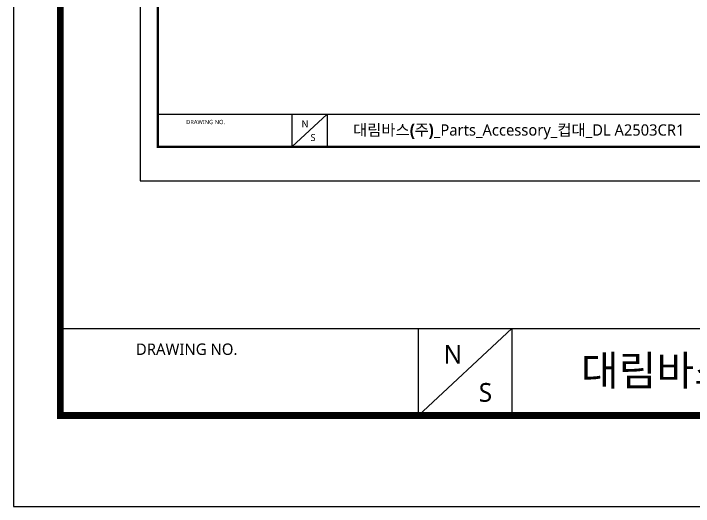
# Model space of a CAD drawing. Extents: x 16296675204 to 16296683393, y -37409618576 to -37409617244.
# Drawn here: x 16296677952.5 to 16296678359.4, y -37409618576 to -37409618280.7 of the extents above; entities that cross this region are included whole.
import ezdxf

# ---------------------------------------------------------------- set-up
doc = ezdxf.new("R2010")
doc.units = 0
doc.header["$LTSCALE"] = 10
doc.header["$MEASUREMENT"] = 0
doc.layers.get('0').update_dxf_attribs({"linetype": 'CONTINUOUS'})
doc.styles.add('Daelim Dimension', font='NanumGothic.ttf')

msp = doc.modelspace()

# ---------------------------------------------------------------- linework, layer by layer
at = {"color": 5}
for p, q in [((16296678038.774549, -37409618341.016571), (16296678562.96183, -37409618341.016571)), ((16296677980.389971, -37409618469.388939), (16296679378.222731, -37409618469.388939))]:
    msp.add_line(p, q, dxfattribs=at)
at = {"color": 5, "ltscale": 40}
for p, q in [((16296678119.125231, -37409618341.016571), (16296678119.125231, -37409618360.632912)), ((16296678119.125231, -37409618341.016571), (16296678119.125231, -37409618360.632912)), ((16296678140.119591, -37409618341.016571), (16296678119.125231, -37409618360.632912)), ((16296678140.119591, -37409618341.016571), (16296678119.125231, -37409618360.632912)), ((16296678140.119591, -37409618341.016571), (16296678140.119591, -37409618360.632912)), ((16296678140.119591, -37409618341.016571), (16296678140.119591, -37409618360.632912)), ((16296678194.65848, -37409618469.388939), (16296678194.65848, -37409618521.699181)), ((16296678194.65848, -37409618469.388939), (16296678194.65848, -37409618521.699181)), ((16296678250.643419, -37409618469.388939), (16296678194.65848, -37409618521.699181)), ((16296678250.643419, -37409618469.388939), (16296678194.65848, -37409618521.699181)), ((16296678250.643419, -37409618469.388939), (16296678250.643419, -37409618521.699181)), ((16296678250.643419, -37409618469.388939), (16296678250.643419, -37409618521.699181))]:
    msp.add_line(p, q, dxfattribs=at)
at = {"ltscale": 0.5}
for points in [[(16296677952.4748, -37409618575.967308), (16296679688.4748, -37409618575.967308), (16296679688.4748, -37409617303.967308), (16296677952.4748, -37409617303.967308)], [(16296678028.306351, -37409618380.983459), (16296678679.306351, -37409618380.983459), (16296678679.306351, -37409617903.983459), (16296678028.306351, -37409617903.983459)]]:
    msp.add_lwpolyline(points, close=True, dxfattribs=at)
at = {"color": 5, "linetype": 'ByBlock', "lineweight": 200}
for points, const_width in [([(16296677980.389971, -37409618521.501404), (16296679660.389971, -37409618521.501404), (16296679660.389971, -37409617333.501404), (16296677980.389971, -37409617333.501404)], 4), ([(16296678038.774549, -37409618360.558739), (16296678668.774549, -37409618360.558739), (16296678668.774549, -37409617915.058739), (16296678038.774549, -37409617915.058739)], 1.5)]:
    msp.add_lwpolyline(points, close=True, dxfattribs=dict(at, const_width=const_width))

# ---------------------------------------------------------------- texts
at = {"color": 5, "ltscale": 40, "style": 'Daelim Dimension'}
for height, p in [(2.56901127, (16296678055.74745, -37409618346.951263)), (6.85069672, (16296678025.651051, -37409618485.214783))]:
    msp.add_text('DRAWING NO.', height=height, dxfattribs=at).set_placement(p)
at = {"attachment_point": 1, "style": 'Daelim Dimension'}
for s, insert, char_height, width in [('N', (16296678124.835421, -37409618344.694283), 4.204124, 5.86731056), ('S', (16296678130.24157, -37409618352.871803), 4.204124, 5.86731056), ('N', (16296678209.885651, -37409618479.196159), 11.210996, 15.6461615), ('S', (16296678230.922409, -37409618502.04702), 11.210996, 15.6461615)]:
    msp.add_mtext(s, dxfattribs=dict(at, insert=insert, char_height=char_height, width=width))
at = {"color": 2, "attachment_point": 1, "style": 'Daelim Dimension'}
for s, insert, char_height, width in [('대림바스{\\fPretendard Variable SemiBold|b0|i0|c129|p2;(}주{\\fPretendard Variable SemiBold|b0|i0|c129|p2;)}_Parts_Accessory_{\\fGulim|b0|i0|c129|p50;컵대}_DL A2503CR1', (16296678155.646811, -37409618347.062691), 6.75662715, 260.66283526), ('대림바스{\\fPretendard Variable SemiBold|b0|i0|c129|p2;(}주{\\fPretendard Variable SemiBold|b0|i0|c129|p2;)}_Parts_Accessory_{\\fGulim|b0|i0|c129|p50;액세서리}4{\\fGulim|b0|i0|c129|p50;품}_DL A2500CR1', (16296678292.049339, -37409618485.511917), 18.0176724, 859.36974055)]:
    msp.add_mtext(s, dxfattribs=dict(at, insert=insert, char_height=char_height, width=width))

doc.saveas('drawing.dxf')
